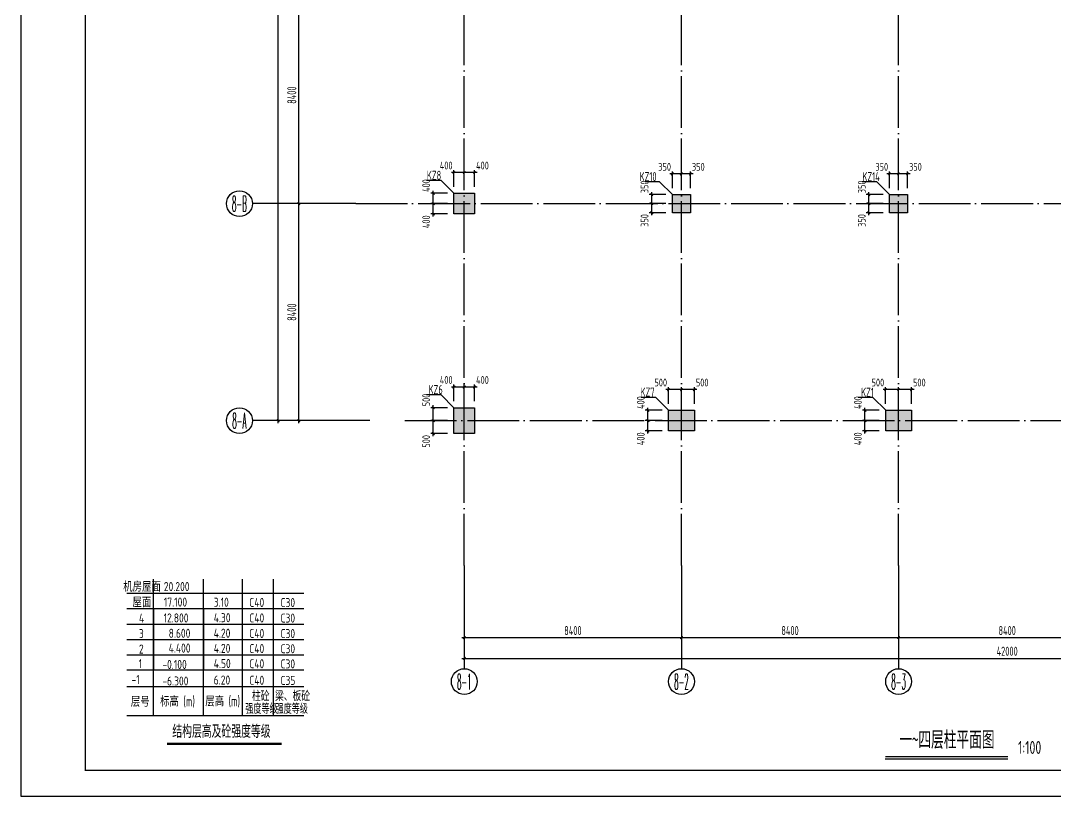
# Model space of a CAD drawing. Extents: x -765033 to 1614171, y -1073 to 729564.
# Drawn here: x 1427403 to 1467427, y 44859 to 74883 of the extents above; entities that cross this region are included whole.
import ezdxf
from ezdxf.enums import TextEntityAlignment as Align

# ---------------------------------------------------------------- set-up
doc = ezdxf.new("R2010")
doc.units = 0
doc.header["$LTSCALE"] = 1000
doc.header["$MEASUREMENT"] = 0
doc.linetypes.add('109-34 轴网$0$L1$0$$AUDIT_BAD_LTYPE1', pattern=[0])
doc.linetypes.add('DOTE', pattern=[2.42, 2, -0.2, 0.02, -0.2])
doc.layers.get('Defpoints').update_dxf_attribs({"color": 167})
for name, color, linetype in [('a-dote', 14, 'DOTE'), ('a-dote-dim', 3, 'Continuous'), ('COLU_DIM', 3, 'Continuous'), ('COLU_NUM', 7, 'Continuous'), ('REIN', 1, 'Continuous'), ('s-colu', 40, 'Continuous'), ('s-colu-hatc', 16, 'Continuous'), ('s-dim', 3, 'Continuous'), ('s-dote-text', 7, 'Continuous'), ('s-num', 90, 'Continuous'), ('X-104-9#-层高表$0$X-1#楼层高表$0$PUB_DIM', 3, 'Continuous'), ('X-104-9#-层高表$0$X-1#楼层高表$0$S-ANNO-TABS', 4, 'Continuous'), ('X-104-9#-层高表$0$说明文字', 7, 'Continuous'), ('结-尺寸标注', 3, 'Continuous')]:
    doc.layers.add(name, color=color, linetype=linetype)
doc.styles.add('TSSD_Axis', font='Complex.shx', dxfattribs={"width": 0.7, "bigfont": 'hztxt.shx'})
doc.styles.add('TSSD_Bold', font='Tssdeng2.shx', dxfattribs={"width": 0.7, "bigfont": 'china.shx'})
doc.styles.add('TSSD_Dimension', font='tssdeng.shx', dxfattribs={"width": 0.7, "bigfont": 'Hztxt.shx'})
doc.styles.add('TSSD_NORM', font='tssdeng.shx', dxfattribs={"bigfont": 'hztxt.shx'})
doc.styles.add('X-104-9#-层高表$0$hzjg', font='tssdeng.shx', dxfattribs={"width": 0.8, "bigfont": 'tssdchn.shx'})
doc.styles.add('黑体', font='', dxfattribs={"width": 0.6})
doc.styles.get('黑体').set_extended_font_data('SimSun')
doc.dimstyles.new('TSSD_100_100', dxfattribs={"dimtxt": 300, "dimasz": 100, "dimexe": 100, "dimexo": 250, "dimgap": 100, "dimtad": 1, "dimdec": 0, "dimzin": 0, "dimdsep": 46, "dimtxsty": 'TSSD_Dimension', "dimblk": 'ARCHTICK', "dimblk1": 'ARCHTICK', "dimblk2": 'ARCHTICK', "dimcen": 0, "dimdle": 100, "dimclrt": 7, "dimadec": 0, "dimazin": 0, "dimtfac": 1, "dimtdec": 0, "dimtix": 1, "dimtmove": 2, "dimatfit": 3, "dimfxl": 1, "dimtolj": 1, "dimtzin": 0, "dimarcsym": 0})

# ---------------------------------------------------------------- blocks, each defined once
blk = doc.blocks.new('X-104-9#-层高表')
at = {"layer": 'X-104-9#-层高表$0$X-1#楼层高表$0$PUB_DIM', "const_width": 100}
blk.add_lwpolyline([(-8838, -11826), (-4397, -11826)], dxfattribs=at)
at = {"layer": 'X-104-9#-层高表$0$X-1#楼层高表$0$S-ANNO-TABS'}
for p, q in [((-9353, -10728), (-9353, -5447)), ((-7419, -10128), (-7419, -5447)), ((-5917, -10128), (-5917, -5447)), ((-4717, -10728), (-4717, -5447)), ((-10390, -5988), (-3537, -5988)), ((-10390, -5988), (-3537, -5988)), ((-7419, -10728), (-7419, -5988)), ((-5917, -10728), (-5917, -5988)), ((-10390, -6588), (-3537, -6588)), ((-10390, -7188), (-3537, -7188)), ((-10390, -7788), (-3537, -7788)), ((-10390, -8374), (-3537, -8374)), ((-10390, -8961), (-3537, -8961)), ((-10390, -9601), (-3537, -9601)), ((-10390, -9601), (-3537, -9601)), ((-10390, -9601), (-3537, -9601)), ((-10390, -9601), (-3537, -9601)), ((-10390, -9601), (-3537, -9601)), ((-10390, -9601), (-3537, -9601)), ((-10390, -9601), (-3537, -9601)), ((-10390, -9601), (-3537, -9601))]:
    blk.add_line(p, q, dxfattribs=at)
at = {"layer": 'X-104-9#-层高表$0$X-1#楼层高表$0$S-ANNO-TABS', "const_width": 30}
blk.add_lwpolyline([(-10390, -10728), (-3537, -10728)], dxfattribs=at)
at = {"layer": 'X-104-9#-层高表$0$说明文字'}
blk.add_line((-10390, -10728), (-3537, -10728), dxfattribs=at)
at = {"layer": 'X-104-9#-层高表$0$说明文字', "style": 'X-104-9#-层高表$0$hzjg'}
for s, height, width, p in [('机房屋面', 350, 0.8, (-10528, -5932)), ('20.200', 350, 0.8, (-8955, -5913)), ('屋面', 350, 0.8, (-10168, -6532)), ('17.100', 350, 0.8, (-8955, -6513)), ('3.10', 350, 0.8, (-7026, -6518)), ('C40', 350, 0.8, (-5647, -6527)), ('C30', 350, 0.8, (-4441, -6532)), ('4', 350, 0.8, (-9918, -7132)), ('12.800', 350, 0.8, (-8965, -7127)), ('4.30', 350, 0.8, (-7026, -7118)), ('C40', 350, 0.8, (-5647, -7127)), ('C30', 350, 0.8, (-4441, -7132)), ('3', 350, 0.8, (-9918, -7732)), ('8.600', 350, 0.8, (-8769, -7721)), ('4.20', 350, 0.8, (-7026, -7718)), ('C40', 350, 0.8, (-5647, -7727)), ('C30', 350, 0.8, (-4441, -7732)), ('2', 350, 0.8, (-9918, -8332)), ('4.400', 350, 0.8, (-8769, -8295)), ('4.20', 350, 0.8, (-7026, -8304)), ('C40', 350, 0.8, (-5647, -8313)), ('C30', 350, 0.8, (-4441, -8319)), ('1', 350, 0.8, (-9930, -8896)), ('-0.100', 350, 0.8, (-9013, -8927)), ('4.50', 350, 0.8, (-7026, -8891)), ('C40', 350, 0.8, (-5647, -8900)), ('C30', 350, 0.8, (-4441, -8905)), ('-1', 350, 0.8, (-10204, -9510)), ('6.20', 350, 0.8, (-7026, -9531)), ('C40', 350, 0.8, (-5647, -9540)), ('C35', 350, 0.8, (-4441, -9546)), ('-6.300', 350, 0.8, (-9013, -9568)), ('层号', 400, 0.8, (-10236, -10391)), ('标高 (m)', 400, 0.7, (-9101, -10381)), ('层高 (m)', 400, 0.7, (-7353, -10374)), ('柱砼', 400, 0.65, (-5544, -10171)), ('梁、板砼', 400, 0.65, (-4651, -10171)), ('强度等级', 400, 0.6, (-5803, -10664)), ('强度等级', 400, 0.6, (-4631, -10664)), (' 结构层高及砼强度等级', 500, 0.8, (-8870, -11595))]:
    blk.add_text(s, height=height, rotation=359.9995, dxfattribs=dict(at, width=width)).set_placement(p)
blk = doc.blocks.new('图框-A1')
for points, const_width in [([(0, 0), (841, 0), (841, 594), (0, 594)], 0.05), ([(766, 584), (25, 584), (25, 10), (766, 10)], 0.5)]:
    blk.add_lwpolyline(points, close=True, dxfattribs=dict(const_width=const_width))
at = {"const_width": 0.05}
blk.add_lwpolyline([(0, 297), (2, 297)], dxfattribs=at)
blk = doc.blocks.new('_ArchTick')
at = {"color": 0, "linetype": 'ByBlock', "const_width": 0.4}
blk.add_lwpolyline([(-0.5, -0.5), (0.5, 0.5)], dxfattribs=at)
blk = doc.blocks.new('*D1018')
at = {"layer": 'Defpoints', "color": 0, "transparency": 16777216}
for p in [(16800, -6200), (25200, -6200), (16800, -8400)]:
    blk.add_point(p, dxfattribs=at)
at = {"layer": 's-dim', "color": 0, "lineweight": -2, "transparency": 16777216}
for p, q in [((16800, -6450), (16800, -8500)), ((25200, -6450), (25200, -8500)), ((25300, -8400), (16700, -8400))]:
    blk.add_line(p, q, dxfattribs=at)
at = {"layer": 's-dim', "color": 0, "lineweight": -2, "transparency": 16777216, "xscale": 100, "yscale": 100, "zscale": 100, "rotation": 180}
blk.add_blockref('_ArchTick', (16800, -8400), dxfattribs=at)
at = {"layer": 's-dim', "color": 0, "lineweight": -2, "transparency": 16777216, "xscale": 100, "yscale": 100, "zscale": 100}
blk.add_blockref('_ArchTick', (25200, -8400), dxfattribs=at)
at = {"layer": 's-dim', "color": 7, "transparency": 16777216, "insert": (21000, -8125), "char_height": 350, "attachment_point": 5, "style": 'TSSD_Dimension'}
blk.add_mtext('\\A1;8400', dxfattribs=at)
blk = doc.blocks.new('*D1019')
at = {"layer": 'Defpoints', "color": 0, "transparency": 16777216}
for p in [(8400, -6200), (16800, -6200), (8400, -8400)]:
    blk.add_point(p, dxfattribs=at)
at = {"layer": 's-dim', "color": 0, "lineweight": -2, "transparency": 16777216}
for p, q in [((8400, -6450), (8400, -8500)), ((16800, -6450), (16800, -8500)), ((16900, -8400), (8300, -8400))]:
    blk.add_line(p, q, dxfattribs=at)
at = {"layer": 's-dim', "color": 0, "lineweight": -2, "transparency": 16777216, "xscale": 100, "yscale": 100, "zscale": 100, "rotation": 180}
blk.add_blockref('_ArchTick', (8400, -8400), dxfattribs=at)
at = {"layer": 's-dim', "color": 0, "lineweight": -2, "transparency": 16777216, "xscale": 100, "yscale": 100, "zscale": 100}
blk.add_blockref('_ArchTick', (16800, -8400), dxfattribs=at)
at = {"layer": 's-dim', "color": 7, "transparency": 16777216, "insert": (12600, -8125), "char_height": 350, "attachment_point": 5, "style": 'TSSD_Dimension'}
blk.add_mtext('\\A1;8400', dxfattribs=at)
blk = doc.blocks.new('*D1020')
at = {"layer": 'Defpoints', "color": 0, "transparency": 16777216}
for p in [(0, -6200), (8400, -6200), (0, -8400)]:
    blk.add_point(p, dxfattribs=at)
at = {"layer": 's-dim', "color": 0, "lineweight": -2, "transparency": 16777216}
for p, q in [((0, -6450), (0, -8500)), ((8400, -6450), (8400, -8500)), ((8500, -8400), (-100, -8400))]:
    blk.add_line(p, q, dxfattribs=at)
at = {"layer": 's-dim', "color": 0, "lineweight": -2, "transparency": 16777216, "xscale": 100, "yscale": 100, "zscale": 100, "rotation": 180}
blk.add_blockref('_ArchTick', (0, -8400), dxfattribs=at)
at = {"layer": 's-dim', "color": 0, "lineweight": -2, "transparency": 16777216, "xscale": 100, "yscale": 100, "zscale": 100}
blk.add_blockref('_ArchTick', (8400, -8400), dxfattribs=at)
at = {"layer": 's-dim', "color": 7, "transparency": 16777216, "insert": (4200, -8125), "char_height": 350, "attachment_point": 5, "style": 'TSSD_Dimension'}
blk.add_mtext('\\A1;8400', dxfattribs=at)
blk = doc.blocks.new('*D1021')
at = {"layer": 'Defpoints', "color": 0, "transparency": 16777216}
for p in [(-6400, 16800), (-4200, 16800), (-4200, 8400)]:
    blk.add_point(p, dxfattribs=at)
at = {"layer": 's-dim', "color": 0, "lineweight": -2, "transparency": 16777216}
for p, q in [((-6400, 8300), (-6400, 16900)), ((-4450, 16800), (-6500, 16800)), ((-4450, 8400), (-6500, 8400))]:
    blk.add_line(p, q, dxfattribs=at)
at = {"layer": 's-dim', "color": 0, "lineweight": -2, "transparency": 16777216, "xscale": 100, "yscale": 100, "zscale": 100}
for p, rotation in [((-6400, 16800), 90), ((-6400, 8400), 270)]:
    blk.add_blockref('_ArchTick', p, dxfattribs=dict(at, rotation=rotation))
at = {"layer": 's-dim', "color": 7, "transparency": 16777216, "insert": (-6675, 12600), "char_height": 350, "attachment_point": 5, "rotation": 90, "style": 'TSSD_Dimension'}
blk.add_mtext('\\A1;8400', dxfattribs=at)
blk = doc.blocks.new('ts_axno')
at = {"color": 0, "linetype": 'ByBlock', "lineweight": -2}
blk.add_circle((0, 0), 0.5, dxfattribs=at)
at = {"color": 0, "linetype": 'ByBlock', "lineweight": -2, "style": 'TSSD_Axis', "width": 0.7}
blk.add_attdef('A', text='', height=0.6, dxfattribs=at).set_placement((0, 0), align=Align.MIDDLE_CENTER)
blk = doc.blocks.new('*D1033')
at = {"layer": 'a-dote-dim', "color": 0, "lineweight": -2, "transparency": 16777216}
for p, q in [((-7200, -100), (-7200, 33700)), ((-3650, 33600), (-7300, 33600)), ((-3650, 0), (-7300, 0))]:
    blk.add_line(p, q, dxfattribs=at)
at = {"layer": 'Defpoints', "color": 0, "transparency": 16777216}
for p in [(-7200, 33600), (-3400, 33600), (-3400, 0)]:
    blk.add_point(p, dxfattribs=at)
at = {"layer": 'a-dote-dim', "color": 0, "lineweight": -2, "transparency": 16777216, "xscale": 100, "yscale": 100, "zscale": 100}
for p, rotation in [((-7200, 33600), 90), ((-7200, 0), 270)]:
    blk.add_blockref('_ArchTick', p, dxfattribs=dict(at, rotation=rotation))
at = {"layer": 'a-dote-dim', "color": 7, "transparency": 16777216, "insert": (-7475, 16800), "char_height": 350, "attachment_point": 5, "rotation": 90, "style": 'TSSD_Dimension'}
blk.add_mtext('\\A1;33600', dxfattribs=at)
blk = doc.blocks.new('*D1036')
at = {"layer": 'Defpoints', "color": 0, "transparency": 16777216}
for p in [(-6400, 8400), (-4200, 8400), (-4200, 0)]:
    blk.add_point(p, dxfattribs=at)
at = {"layer": 's-dim', "color": 0, "lineweight": -2, "transparency": 16777216}
for p, q in [((-6400, -100), (-6400, 8500)), ((-4450, 8400), (-6500, 8400)), ((-4450, 0), (-6500, 0))]:
    blk.add_line(p, q, dxfattribs=at)
at = {"layer": 's-dim', "color": 0, "lineweight": -2, "transparency": 16777216, "xscale": 100, "yscale": 100, "zscale": 100}
for p, rotation in [((-6400, 8400), 90), ((-6400, 0), 270)]:
    blk.add_blockref('_ArchTick', p, dxfattribs=dict(at, rotation=rotation))
at = {"layer": 's-dim', "color": 7, "transparency": 16777216, "insert": (-6675, 4200), "char_height": 350, "attachment_point": 5, "rotation": 90, "style": 'TSSD_Dimension'}
blk.add_mtext('\\A1;8400', dxfattribs=at)
blk = doc.blocks.new('*D1037')
at = {"layer": 'a-dote-dim', "color": 0, "lineweight": -2, "transparency": 16777216}
for p, q in [((0, -5650), (0, -9300)), ((42000, -5650), (42000, -9300)), ((-100, -9200), (42100, -9200))]:
    blk.add_line(p, q, dxfattribs=at)
at = {"layer": 'Defpoints', "color": 0, "transparency": 16777216}
for p in [(0, -5400), (42000, -5400), (42000, -9200)]:
    blk.add_point(p, dxfattribs=at)
at = {"layer": 'a-dote-dim', "color": 0, "lineweight": -2, "transparency": 16777216, "xscale": 100, "yscale": 100, "zscale": 100, "rotation": 180}
blk.add_blockref('_ArchTick', (0, -9200), dxfattribs=at)
at = {"layer": 'a-dote-dim', "color": 0, "lineweight": -2, "transparency": 16777216, "xscale": 100, "yscale": 100, "zscale": 100}
blk.add_blockref('_ArchTick', (42000, -9200), dxfattribs=at)
at = {"layer": 'a-dote-dim', "color": 7, "transparency": 16777216, "insert": (21000, -8925), "char_height": 350, "attachment_point": 5, "style": 'TSSD_Dimension'}
blk.add_mtext('\\A1;42000', dxfattribs=at)
blk = doc.blocks.new('*D1038')
at = {"layer": 'COLU_DIM', "color": 0, "lineweight": -2, "transparency": 16777216}
for p, q in [((1443914, 67800), (1443264, 67800)), ((1443364, 67300), (1443364, 67900)), ((1443914, 67400), (1443264, 67400))]:
    blk.add_line(p, q, dxfattribs=at)
at = {"layer": 'Defpoints', "color": 0, "transparency": 16777216}
for p in [(1443364, 67800), (1444164, 67800), (1444164, 67400)]:
    blk.add_point(p, dxfattribs=at)
at = {"layer": 'COLU_DIM', "color": 0, "lineweight": -2, "transparency": 16777216, "xscale": 100, "yscale": 100, "zscale": 100}
for p, rotation in [((1443364, 67800), 90.00000000000006), ((1443364, 67400), 270.0000000000001)]:
    blk.add_blockref('_ArchTick', p, dxfattribs=dict(at, rotation=rotation))
at = {"layer": 'COLU_DIM', "color": 7, "transparency": 16777216, "insert": (1443089, 67099), "char_height": 300, "attachment_point": 5, "rotation": 90, "style": 'TSSD_Dimension'}
blk.add_mtext('\\A1;400', dxfattribs=at)
blk = doc.blocks.new('*D1039')
at = {"layer": 'COLU_DIM', "color": 0, "lineweight": -2, "transparency": 16777216}
for p, q in [((1443914, 68200), (1443264, 68200)), ((1443364, 67700), (1443364, 68300)), ((1443914, 67800), (1443264, 67800))]:
    blk.add_line(p, q, dxfattribs=at)
at = {"layer": 'Defpoints', "color": 0, "transparency": 16777216}
for p in [(1443364, 68200), (1444164, 68200), (1444164, 67800)]:
    blk.add_point(p, dxfattribs=at)
at = {"layer": 'COLU_DIM', "color": 0, "lineweight": -2, "transparency": 16777216, "xscale": 100, "yscale": 100, "zscale": 100}
for p, rotation in [((1443364, 68200), 90.00000000000006), ((1443364, 67800), 270.0000000000001)]:
    blk.add_blockref('_ArchTick', p, dxfattribs=dict(at, rotation=rotation))
at = {"layer": 'COLU_DIM', "color": 7, "transparency": 16777216, "insert": (1443089, 68501), "char_height": 300, "attachment_point": 5, "rotation": 90, "style": 'TSSD_Dimension'}
blk.add_mtext('\\A1;400', dxfattribs=at)
blk = doc.blocks.new('*D1040')
at = {"layer": 'COLU_DIM', "color": 0, "lineweight": -2, "transparency": 16777216}
for p, q in [((1445064, 69000), (1444464, 69000)), ((1444564, 68450), (1444564, 69100)), ((1444964, 68450), (1444964, 69100))]:
    blk.add_line(p, q, dxfattribs=at)
at = {"layer": 'Defpoints', "color": 0, "transparency": 16777216}
for p in [(1444564, 69000), (1444564, 68200), (1444964, 68200)]:
    blk.add_point(p, dxfattribs=at)
at = {"layer": 'COLU_DIM', "color": 0, "lineweight": -2, "transparency": 16777216, "xscale": 100, "yscale": 100, "zscale": 100, "rotation": 180}
blk.add_blockref('_ArchTick', (1444564, 69000), dxfattribs=at)
at = {"layer": 'COLU_DIM', "color": 0, "lineweight": -2, "transparency": 16777216, "xscale": 100, "yscale": 100, "zscale": 100}
blk.add_blockref('_ArchTick', (1444964, 69000), dxfattribs=at)
at = {"layer": 'COLU_DIM', "color": 7, "transparency": 16777216, "insert": (1445266, 69275), "char_height": 300, "attachment_point": 5, "style": 'TSSD_Dimension'}
blk.add_mtext('\\A1;400', dxfattribs=at)
blk = doc.blocks.new('*D1041')
at = {"layer": 'COLU_DIM', "color": 0, "lineweight": -2, "transparency": 16777216}
for p, q in [((1444664, 69000), (1444064, 69000)), ((1444164, 68450), (1444164, 69100)), ((1444564, 68450), (1444564, 69100))]:
    blk.add_line(p, q, dxfattribs=at)
at = {"layer": 'Defpoints', "color": 0, "transparency": 16777216}
for p in [(1444164, 69000), (1444164, 68200), (1444564, 68200)]:
    blk.add_point(p, dxfattribs=at)
at = {"layer": 'COLU_DIM', "color": 0, "lineweight": -2, "transparency": 16777216, "xscale": 100, "yscale": 100, "zscale": 100, "rotation": 180}
blk.add_blockref('_ArchTick', (1444164, 69000), dxfattribs=at)
at = {"layer": 'COLU_DIM', "color": 0, "lineweight": -2, "transparency": 16777216, "xscale": 100, "yscale": 100, "zscale": 100}
blk.add_blockref('_ArchTick', (1444564, 69000), dxfattribs=at)
at = {"layer": 'COLU_DIM', "color": 7, "transparency": 16777216, "insert": (1443863, 69275), "char_height": 300, "attachment_point": 5, "style": 'TSSD_Dimension'}
blk.add_mtext('\\A1;400', dxfattribs=at)
blk = doc.blocks.new('*D1046')
at = {"layer": 'COLU_DIM', "color": 0, "lineweight": -2, "transparency": 16777216}
for p, q in [((1461964, 60600), (1461264, 60600)), ((1461364, 60050), (1461364, 60700)), ((1461864, 60050), (1461864, 60700))]:
    blk.add_line(p, q, dxfattribs=at)
at = {"layer": 'Defpoints', "color": 0, "transparency": 16777216}
for p in [(1461364, 60600), (1461364, 59800), (1461864, 59800)]:
    blk.add_point(p, dxfattribs=at)
at = {"layer": 'COLU_DIM', "color": 0, "lineweight": -2, "transparency": 16777216, "xscale": 100, "yscale": 100, "zscale": 100, "rotation": 180}
blk.add_blockref('_ArchTick', (1461364, 60600), dxfattribs=at)
at = {"layer": 'COLU_DIM', "color": 0, "lineweight": -2, "transparency": 16777216, "xscale": 100, "yscale": 100, "zscale": 100}
blk.add_blockref('_ArchTick', (1461864, 60600), dxfattribs=at)
at = {"layer": 'COLU_DIM', "color": 7, "transparency": 16777216, "insert": (1462166, 60875), "char_height": 300, "attachment_point": 5, "style": 'TSSD_Dimension'}
blk.add_mtext('\\A1;500', dxfattribs=at)
blk = doc.blocks.new('*D1047')
at = {"layer": 'COLU_DIM', "color": 0, "lineweight": -2, "transparency": 16777216}
for p, q in [((1461464, 60600), (1460764, 60600)), ((1460864, 60050), (1460864, 60700)), ((1461364, 60050), (1461364, 60700))]:
    blk.add_line(p, q, dxfattribs=at)
at = {"layer": 'Defpoints', "color": 0, "transparency": 16777216}
for p in [(1460864, 60600), (1460864, 59800), (1461364, 59800)]:
    blk.add_point(p, dxfattribs=at)
at = {"layer": 'COLU_DIM', "color": 0, "lineweight": -2, "transparency": 16777216, "xscale": 100, "yscale": 100, "zscale": 100, "rotation": 180}
blk.add_blockref('_ArchTick', (1460864, 60600), dxfattribs=at)
at = {"layer": 'COLU_DIM', "color": 0, "lineweight": -2, "transparency": 16777216, "xscale": 100, "yscale": 100, "zscale": 100}
blk.add_blockref('_ArchTick', (1461364, 60600), dxfattribs=at)
at = {"layer": 'COLU_DIM', "color": 7, "transparency": 16777216, "insert": (1460563, 60875), "char_height": 300, "attachment_point": 5, "style": 'TSSD_Dimension'}
blk.add_mtext('\\A1;500', dxfattribs=at)
blk = doc.blocks.new('*D1048')
at = {"layer": 'COLU_DIM', "color": 0, "lineweight": -2, "transparency": 16777216}
for p, q in [((1460614, 59400), (1459964, 59400)), ((1460064, 58900), (1460064, 59500)), ((1460614, 59000), (1459964, 59000))]:
    blk.add_line(p, q, dxfattribs=at)
at = {"layer": 'Defpoints', "color": 0, "transparency": 16777216}
for p in [(1460064, 59400), (1460864, 59400), (1460864, 59000)]:
    blk.add_point(p, dxfattribs=at)
at = {"layer": 'COLU_DIM', "color": 0, "lineweight": -2, "transparency": 16777216, "xscale": 100, "yscale": 100, "zscale": 100}
for p, rotation in [((1460064, 59400), 90.00000000000006), ((1460064, 59000), 270.0000000000001)]:
    blk.add_blockref('_ArchTick', p, dxfattribs=dict(at, rotation=rotation))
at = {"layer": 'COLU_DIM', "color": 7, "transparency": 16777216, "insert": (1459789, 58699), "char_height": 300, "attachment_point": 5, "rotation": 90, "style": 'TSSD_Dimension'}
blk.add_mtext('\\A1;400', dxfattribs=at)
blk = doc.blocks.new('*D1049')
at = {"layer": 'COLU_DIM', "color": 0, "lineweight": -2, "transparency": 16777216}
for p, q in [((1460614, 59800), (1459964, 59800)), ((1460064, 59300), (1460064, 59900)), ((1460614, 59400), (1459964, 59400))]:
    blk.add_line(p, q, dxfattribs=at)
at = {"layer": 'Defpoints', "color": 0, "transparency": 16777216}
for p in [(1460064, 59800), (1460864, 59800), (1460864, 59400)]:
    blk.add_point(p, dxfattribs=at)
at = {"layer": 'COLU_DIM', "color": 0, "lineweight": -2, "transparency": 16777216, "xscale": 100, "yscale": 100, "zscale": 100}
for p, rotation in [((1460064, 59800), 90.00000000000006), ((1460064, 59400), 270.0000000000001)]:
    blk.add_blockref('_ArchTick', p, dxfattribs=dict(at, rotation=rotation))
at = {"layer": 'COLU_DIM', "color": 7, "transparency": 16777216, "insert": (1459789, 60101), "char_height": 300, "attachment_point": 5, "rotation": 90, "style": 'TSSD_Dimension'}
blk.add_mtext('\\A1;400', dxfattribs=at)
blk = doc.blocks.new('*D1050')
at = {"layer": 'COLU_DIM', "color": 0, "lineweight": -2, "transparency": 16777216}
for p, q in [((1453564, 60600), (1452864, 60600)), ((1452964, 60050), (1452964, 60700)), ((1453464, 60050), (1453464, 60700))]:
    blk.add_line(p, q, dxfattribs=at)
at = {"layer": 'Defpoints', "color": 0, "transparency": 16777216}
for p in [(1452964, 60600), (1452964, 59800), (1453464, 59800)]:
    blk.add_point(p, dxfattribs=at)
at = {"layer": 'COLU_DIM', "color": 0, "lineweight": -2, "transparency": 16777216, "xscale": 100, "yscale": 100, "zscale": 100, "rotation": 180}
blk.add_blockref('_ArchTick', (1452964, 60600), dxfattribs=at)
at = {"layer": 'COLU_DIM', "color": 0, "lineweight": -2, "transparency": 16777216, "xscale": 100, "yscale": 100, "zscale": 100}
blk.add_blockref('_ArchTick', (1453464, 60600), dxfattribs=at)
at = {"layer": 'COLU_DIM', "color": 7, "transparency": 16777216, "insert": (1453766, 60875), "char_height": 300, "attachment_point": 5, "style": 'TSSD_Dimension'}
blk.add_mtext('\\A1;500', dxfattribs=at)
blk = doc.blocks.new('*D1051')
at = {"layer": 'COLU_DIM', "color": 0, "lineweight": -2, "transparency": 16777216}
for p, q in [((1453064, 60600), (1452364, 60600)), ((1452464, 60050), (1452464, 60700)), ((1452964, 60050), (1452964, 60700))]:
    blk.add_line(p, q, dxfattribs=at)
at = {"layer": 'Defpoints', "color": 0, "transparency": 16777216}
for p in [(1452464, 60600), (1452464, 59800), (1452964, 59800)]:
    blk.add_point(p, dxfattribs=at)
at = {"layer": 'COLU_DIM', "color": 0, "lineweight": -2, "transparency": 16777216, "xscale": 100, "yscale": 100, "zscale": 100, "rotation": 180}
blk.add_blockref('_ArchTick', (1452464, 60600), dxfattribs=at)
at = {"layer": 'COLU_DIM', "color": 0, "lineweight": -2, "transparency": 16777216, "xscale": 100, "yscale": 100, "zscale": 100}
blk.add_blockref('_ArchTick', (1452964, 60600), dxfattribs=at)
at = {"layer": 'COLU_DIM', "color": 7, "transparency": 16777216, "insert": (1452163, 60875), "char_height": 300, "attachment_point": 5, "style": 'TSSD_Dimension'}
blk.add_mtext('\\A1;500', dxfattribs=at)
blk = doc.blocks.new('*D1052')
at = {"layer": 'COLU_DIM', "color": 0, "lineweight": -2, "transparency": 16777216}
for p, q in [((1452214, 59400), (1451564, 59400)), ((1451664, 58900), (1451664, 59500)), ((1452214, 59000), (1451564, 59000))]:
    blk.add_line(p, q, dxfattribs=at)
at = {"layer": 'Defpoints', "color": 0, "transparency": 16777216}
for p in [(1451664, 59400), (1452464, 59400), (1452464, 59000)]:
    blk.add_point(p, dxfattribs=at)
at = {"layer": 'COLU_DIM', "color": 0, "lineweight": -2, "transparency": 16777216, "xscale": 100, "yscale": 100, "zscale": 100}
for p, rotation in [((1451664, 59400), 90.00000000000006), ((1451664, 59000), 270.0000000000001)]:
    blk.add_blockref('_ArchTick', p, dxfattribs=dict(at, rotation=rotation))
at = {"layer": 'COLU_DIM', "color": 7, "transparency": 16777216, "insert": (1451389, 58699), "char_height": 300, "attachment_point": 5, "rotation": 90, "style": 'TSSD_Dimension'}
blk.add_mtext('\\A1;400', dxfattribs=at)
blk = doc.blocks.new('*D1053')
at = {"layer": 'COLU_DIM', "color": 0, "lineweight": -2, "transparency": 16777216}
for p, q in [((1452214, 59800), (1451564, 59800)), ((1451664, 59300), (1451664, 59900)), ((1452214, 59400), (1451564, 59400))]:
    blk.add_line(p, q, dxfattribs=at)
at = {"layer": 'Defpoints', "color": 0, "transparency": 16777216}
for p in [(1451664, 59800), (1452464, 59800), (1452464, 59400)]:
    blk.add_point(p, dxfattribs=at)
at = {"layer": 'COLU_DIM', "color": 0, "lineweight": -2, "transparency": 16777216, "xscale": 100, "yscale": 100, "zscale": 100}
for p, rotation in [((1451664, 59800), 90.00000000000006), ((1451664, 59400), 270.0000000000001)]:
    blk.add_blockref('_ArchTick', p, dxfattribs=dict(at, rotation=rotation))
at = {"layer": 'COLU_DIM', "color": 7, "transparency": 16777216, "insert": (1451389, 60101), "char_height": 300, "attachment_point": 5, "rotation": 90, "style": 'TSSD_Dimension'}
blk.add_mtext('\\A1;400', dxfattribs=at)
blk = doc.blocks.new('*D1054')
at = {"layer": 'COLU_DIM', "color": 0, "lineweight": -2, "transparency": 16777216}
for p, q in [((1445064, 60700), (1444464, 60700)), ((1444564, 60150), (1444564, 60800)), ((1444964, 60150), (1444964, 60800))]:
    blk.add_line(p, q, dxfattribs=at)
at = {"layer": 'Defpoints', "color": 0, "transparency": 16777216}
for p in [(1444564, 60700), (1444564, 59900), (1444964, 59900)]:
    blk.add_point(p, dxfattribs=at)
at = {"layer": 'COLU_DIM', "color": 0, "lineweight": -2, "transparency": 16777216, "xscale": 100, "yscale": 100, "zscale": 100, "rotation": 180}
blk.add_blockref('_ArchTick', (1444564, 60700), dxfattribs=at)
at = {"layer": 'COLU_DIM', "color": 0, "lineweight": -2, "transparency": 16777216, "xscale": 100, "yscale": 100, "zscale": 100}
blk.add_blockref('_ArchTick', (1444964, 60700), dxfattribs=at)
at = {"layer": 'COLU_DIM', "color": 7, "transparency": 16777216, "insert": (1445266, 60975), "char_height": 300, "attachment_point": 5, "style": 'TSSD_Dimension'}
blk.add_mtext('\\A1;400', dxfattribs=at)
blk = doc.blocks.new('*D1055')
at = {"layer": 'COLU_DIM', "color": 0, "lineweight": -2, "transparency": 16777216}
for p, q in [((1444664, 60700), (1444064, 60700)), ((1444164, 60150), (1444164, 60800)), ((1444564, 60150), (1444564, 60800))]:
    blk.add_line(p, q, dxfattribs=at)
at = {"layer": 'Defpoints', "color": 0, "transparency": 16777216}
for p in [(1444164, 60700), (1444164, 59900), (1444564, 59900)]:
    blk.add_point(p, dxfattribs=at)
at = {"layer": 'COLU_DIM', "color": 0, "lineweight": -2, "transparency": 16777216, "xscale": 100, "yscale": 100, "zscale": 100, "rotation": 180}
blk.add_blockref('_ArchTick', (1444164, 60700), dxfattribs=at)
at = {"layer": 'COLU_DIM', "color": 0, "lineweight": -2, "transparency": 16777216, "xscale": 100, "yscale": 100, "zscale": 100}
blk.add_blockref('_ArchTick', (1444564, 60700), dxfattribs=at)
at = {"layer": 'COLU_DIM', "color": 7, "transparency": 16777216, "insert": (1443863, 60975), "char_height": 300, "attachment_point": 5, "style": 'TSSD_Dimension'}
blk.add_mtext('\\A1;400', dxfattribs=at)
blk = doc.blocks.new('*D1056')
at = {"layer": 'COLU_DIM', "color": 0, "lineweight": -2, "transparency": 16777216}
for p, q in [((1443914, 59400), (1443264, 59400)), ((1443364, 58800), (1443364, 59500)), ((1443914, 58900), (1443264, 58900))]:
    blk.add_line(p, q, dxfattribs=at)
at = {"layer": 'Defpoints', "color": 0, "transparency": 16777216}
for p in [(1443364, 59400), (1444164, 59400), (1444164, 58900)]:
    blk.add_point(p, dxfattribs=at)
at = {"layer": 'COLU_DIM', "color": 0, "lineweight": -2, "transparency": 16777216, "xscale": 100, "yscale": 100, "zscale": 100}
for p, rotation in [((1443364, 59400), 90.00000000000006), ((1443364, 58900), 270.0000000000001)]:
    blk.add_blockref('_ArchTick', p, dxfattribs=dict(at, rotation=rotation))
at = {"layer": 'COLU_DIM', "color": 7, "transparency": 16777216, "insert": (1443089, 58599), "char_height": 300, "attachment_point": 5, "rotation": 90, "style": 'TSSD_Dimension'}
blk.add_mtext('\\A1;500', dxfattribs=at)
blk = doc.blocks.new('*D1057')
at = {"layer": 'COLU_DIM', "color": 0, "lineweight": -2, "transparency": 16777216}
for p, q in [((1443914, 59900), (1443264, 59900)), ((1443364, 59300), (1443364, 60000)), ((1443914, 59400), (1443264, 59400))]:
    blk.add_line(p, q, dxfattribs=at)
at = {"layer": 'Defpoints', "color": 0, "transparency": 16777216}
for p in [(1443364, 59900), (1444164, 59900), (1444164, 59400)]:
    blk.add_point(p, dxfattribs=at)
at = {"layer": 'COLU_DIM', "color": 0, "lineweight": -2, "transparency": 16777216, "xscale": 100, "yscale": 100, "zscale": 100}
for p, rotation in [((1443364, 59900), 90.00000000000006), ((1443364, 59400), 270.0000000000001)]:
    blk.add_blockref('_ArchTick', p, dxfattribs=dict(at, rotation=rotation))
at = {"layer": 'COLU_DIM', "color": 7, "transparency": 16777216, "insert": (1443089, 60201), "char_height": 300, "attachment_point": 5, "rotation": 90, "style": 'TSSD_Dimension'}
blk.add_mtext('\\A1;500', dxfattribs=at)
blk = doc.blocks.new('*D1058')
at = {"layer": 'COLU_DIM', "color": 0, "lineweight": -2, "transparency": 16777216}
for p, q in [((1453414, 68950), (1452864, 68950)), ((1452964, 68400), (1452964, 69050)), ((1453314, 68400), (1453314, 69050))]:
    blk.add_line(p, q, dxfattribs=at)
at = {"layer": 'Defpoints', "color": 0, "transparency": 16777216}
for p in [(1452964, 68950), (1452964, 68150), (1453314, 68150)]:
    blk.add_point(p, dxfattribs=at)
at = {"layer": 'COLU_DIM', "color": 0, "lineweight": -2, "transparency": 16777216, "xscale": 100, "yscale": 100, "zscale": 100, "rotation": 180}
blk.add_blockref('_ArchTick', (1452964, 68950), dxfattribs=at)
at = {"layer": 'COLU_DIM', "color": 0, "lineweight": -2, "transparency": 16777216, "xscale": 100, "yscale": 100, "zscale": 100}
blk.add_blockref('_ArchTick', (1453314, 68950), dxfattribs=at)
at = {"layer": 'COLU_DIM', "color": 7, "transparency": 16777216, "insert": (1453616, 69225), "char_height": 300, "attachment_point": 5, "style": 'TSSD_Dimension'}
blk.add_mtext('\\A1;350', dxfattribs=at)
blk = doc.blocks.new('*D1059')
at = {"layer": 'COLU_DIM', "color": 0, "lineweight": -2, "transparency": 16777216}
for p, q in [((1453064, 68950), (1452514, 68950)), ((1452614, 68400), (1452614, 69050)), ((1452964, 68400), (1452964, 69050))]:
    blk.add_line(p, q, dxfattribs=at)
at = {"layer": 'Defpoints', "color": 0, "transparency": 16777216}
for p in [(1452614, 68950), (1452614, 68150), (1452964, 68150)]:
    blk.add_point(p, dxfattribs=at)
at = {"layer": 'COLU_DIM', "color": 0, "lineweight": -2, "transparency": 16777216, "xscale": 100, "yscale": 100, "zscale": 100, "rotation": 180}
blk.add_blockref('_ArchTick', (1452614, 68950), dxfattribs=at)
at = {"layer": 'COLU_DIM', "color": 0, "lineweight": -2, "transparency": 16777216, "xscale": 100, "yscale": 100, "zscale": 100}
blk.add_blockref('_ArchTick', (1452964, 68950), dxfattribs=at)
at = {"layer": 'COLU_DIM', "color": 7, "transparency": 16777216, "insert": (1452313, 69225), "char_height": 300, "attachment_point": 5, "style": 'TSSD_Dimension'}
blk.add_mtext('\\A1;350', dxfattribs=at)
blk = doc.blocks.new('*D1060')
at = {"layer": 'COLU_DIM', "color": 0, "lineweight": -2, "transparency": 16777216}
for p, q in [((1452364, 67800), (1451714, 67800)), ((1451814, 67350), (1451814, 67900)), ((1452364, 67450), (1451714, 67450))]:
    blk.add_line(p, q, dxfattribs=at)
at = {"layer": 'Defpoints', "color": 0, "transparency": 16777216}
for p in [(1451814, 67800), (1452614, 67800), (1452614, 67450)]:
    blk.add_point(p, dxfattribs=at)
at = {"layer": 'COLU_DIM', "color": 0, "lineweight": -2, "transparency": 16777216, "xscale": 100, "yscale": 100, "zscale": 100}
for p, rotation in [((1451814, 67800), 90.00000000000006), ((1451814, 67450), 270.0000000000001)]:
    blk.add_blockref('_ArchTick', p, dxfattribs=dict(at, rotation=rotation))
at = {"layer": 'COLU_DIM', "color": 7, "transparency": 16777216, "insert": (1451539, 67149), "char_height": 300, "attachment_point": 5, "rotation": 90, "style": 'TSSD_Dimension'}
blk.add_mtext('\\A1;350', dxfattribs=at)
blk = doc.blocks.new('*D1061')
at = {"layer": 'COLU_DIM', "color": 0, "lineweight": -2, "transparency": 16777216}
for p, q in [((1452364, 68150), (1451714, 68150)), ((1451814, 67700), (1451814, 68250)), ((1452364, 67800), (1451714, 67800))]:
    blk.add_line(p, q, dxfattribs=at)
at = {"layer": 'Defpoints', "color": 0, "transparency": 16777216}
for p in [(1451814, 68150), (1452614, 68150), (1452614, 67800)]:
    blk.add_point(p, dxfattribs=at)
at = {"layer": 'COLU_DIM', "color": 0, "lineweight": -2, "transparency": 16777216, "xscale": 100, "yscale": 100, "zscale": 100}
for p, rotation in [((1451814, 68150), 90.00000000000006), ((1451814, 67800), 270.0000000000001)]:
    blk.add_blockref('_ArchTick', p, dxfattribs=dict(at, rotation=rotation))
at = {"layer": 'COLU_DIM', "color": 7, "transparency": 16777216, "insert": (1451539, 68451), "char_height": 300, "attachment_point": 5, "rotation": 90, "style": 'TSSD_Dimension'}
blk.add_mtext('\\A1;350', dxfattribs=at)
blk = doc.blocks.new('*D1062')
at = {"layer": 'COLU_DIM', "color": 0, "lineweight": -2, "transparency": 16777216}
for p, q in [((1461814, 68950), (1461264, 68950)), ((1461364, 68400), (1461364, 69050)), ((1461714, 68400), (1461714, 69050))]:
    blk.add_line(p, q, dxfattribs=at)
at = {"layer": 'Defpoints', "color": 0, "transparency": 16777216}
for p in [(1461364, 68950), (1461364, 68150), (1461714, 68150)]:
    blk.add_point(p, dxfattribs=at)
at = {"layer": 'COLU_DIM', "color": 0, "lineweight": -2, "transparency": 16777216, "xscale": 100, "yscale": 100, "zscale": 100, "rotation": 180}
blk.add_blockref('_ArchTick', (1461364, 68950), dxfattribs=at)
at = {"layer": 'COLU_DIM', "color": 0, "lineweight": -2, "transparency": 16777216, "xscale": 100, "yscale": 100, "zscale": 100}
blk.add_blockref('_ArchTick', (1461714, 68950), dxfattribs=at)
at = {"layer": 'COLU_DIM', "color": 7, "transparency": 16777216, "insert": (1462016, 69225), "char_height": 300, "attachment_point": 5, "style": 'TSSD_Dimension'}
blk.add_mtext('\\A1;350', dxfattribs=at)
blk = doc.blocks.new('*D1063')
at = {"layer": 'COLU_DIM', "color": 0, "lineweight": -2, "transparency": 16777216}
for p, q in [((1461464, 68950), (1460914, 68950)), ((1461014, 68400), (1461014, 69050)), ((1461364, 68400), (1461364, 69050))]:
    blk.add_line(p, q, dxfattribs=at)
at = {"layer": 'Defpoints', "color": 0, "transparency": 16777216}
for p in [(1461014, 68950), (1461014, 68150), (1461364, 68150)]:
    blk.add_point(p, dxfattribs=at)
at = {"layer": 'COLU_DIM', "color": 0, "lineweight": -2, "transparency": 16777216, "xscale": 100, "yscale": 100, "zscale": 100, "rotation": 180}
blk.add_blockref('_ArchTick', (1461014, 68950), dxfattribs=at)
at = {"layer": 'COLU_DIM', "color": 0, "lineweight": -2, "transparency": 16777216, "xscale": 100, "yscale": 100, "zscale": 100}
blk.add_blockref('_ArchTick', (1461364, 68950), dxfattribs=at)
at = {"layer": 'COLU_DIM', "color": 7, "transparency": 16777216, "insert": (1460713, 69225), "char_height": 300, "attachment_point": 5, "style": 'TSSD_Dimension'}
blk.add_mtext('\\A1;350', dxfattribs=at)
blk = doc.blocks.new('*D1064')
at = {"layer": 'COLU_DIM', "color": 0, "lineweight": -2, "transparency": 16777216}
for p, q in [((1460764, 67800), (1460114, 67800)), ((1460214, 67350), (1460214, 67900)), ((1460764, 67450), (1460114, 67450))]:
    blk.add_line(p, q, dxfattribs=at)
at = {"layer": 'Defpoints', "color": 0, "transparency": 16777216}
for p in [(1460214, 67800), (1461014, 67800), (1461014, 67450)]:
    blk.add_point(p, dxfattribs=at)
at = {"layer": 'COLU_DIM', "color": 0, "lineweight": -2, "transparency": 16777216, "xscale": 100, "yscale": 100, "zscale": 100}
for p, rotation in [((1460214, 67800), 90.00000000000006), ((1460214, 67450), 270.0000000000001)]:
    blk.add_blockref('_ArchTick', p, dxfattribs=dict(at, rotation=rotation))
at = {"layer": 'COLU_DIM', "color": 7, "transparency": 16777216, "insert": (1459939, 67149), "char_height": 300, "attachment_point": 5, "rotation": 90, "style": 'TSSD_Dimension'}
blk.add_mtext('\\A1;350', dxfattribs=at)
blk = doc.blocks.new('*D1065')
at = {"layer": 'COLU_DIM', "color": 0, "lineweight": -2, "transparency": 16777216}
for p, q in [((1460764, 68150), (1460114, 68150)), ((1460214, 67700), (1460214, 68250)), ((1460764, 67800), (1460114, 67800))]:
    blk.add_line(p, q, dxfattribs=at)
at = {"layer": 'Defpoints', "color": 0, "transparency": 16777216}
for p in [(1460214, 68150), (1461014, 68150), (1461014, 67800)]:
    blk.add_point(p, dxfattribs=at)
at = {"layer": 'COLU_DIM', "color": 0, "lineweight": -2, "transparency": 16777216, "xscale": 100, "yscale": 100, "zscale": 100}
for p, rotation in [((1460214, 68150), 90.00000000000006), ((1460214, 67800), 270.0000000000001)]:
    blk.add_blockref('_ArchTick', p, dxfattribs=dict(at, rotation=rotation))
at = {"layer": 'COLU_DIM', "color": 7, "transparency": 16777216, "insert": (1459939, 68451), "char_height": 300, "attachment_point": 5, "rotation": 90, "style": 'TSSD_Dimension'}
blk.add_mtext('\\A1;350', dxfattribs=at)
blk = doc.blocks.new('A$C45ED3BFD')
at = {"layer": 'a-dote'}
for p, q in [((8400, -5600), (8400, 37800)), ((16800, -5600), (16800, 37800)), ((0, -5600), (0, 37000)), ((-4200, 8400), (47400, 8400)), ((-2300, 0), (47400, 0))]:
    blk.add_line(p, q, dxfattribs=at)
at = {"layer": 's-dote-text'}
for p, q in [((-4200, 8400), (-8200, 8400)), ((-4200, 0), (-8200, 0)), ((0, -5600), (0, -9600)), ((8400, -5600), (8400, -9600)), ((16800, -5600), (16800, -9600))]:
    blk.add_line(p, q, dxfattribs=at)
ref = blk.add_blockref('ts_axno', (-8700, 8400), dxfattribs=dict(at, xscale=1000, yscale=1000, zscale=1000))
ref.add_attrib('B', '8-B', dxfattribs={"height": 600, "rotation": 360, "style": 'TSSD_Axis', "width": 0.333333}).set_placement((-8700, 8400), align=Align.MIDDLE_CENTER)
ref = blk.add_blockref('ts_axno', (-8700, 0), dxfattribs=dict(at, xscale=1000, yscale=1000, zscale=1000))
ref.add_attrib('A', '8-A', dxfattribs={"height": 600, "rotation": 360, "style": 'TSSD_Axis', "width": 0.333333}).set_placement((-8700, 0), align=Align.MIDDLE_CENTER)
ref = blk.add_blockref('ts_axno', (0, -10100), dxfattribs=dict(at, xscale=1000, yscale=1000, zscale=1000))
ref.add_attrib('1', '8-1', dxfattribs={"height": 600, "rotation": 360, "style": 'TSSD_Axis', "width": 0.333333}).set_placement((0, -10100), align=Align.MIDDLE_CENTER)
ref = blk.add_blockref('ts_axno', (8400, -10100), dxfattribs=dict(at, xscale=1000, yscale=1000, zscale=1000))
ref.add_attrib('2', '8-2', dxfattribs={"height": 600, "rotation": 360, "style": 'TSSD_Axis', "width": 0.333333}).set_placement((8400, -10100), align=Align.MIDDLE_CENTER)
ref = blk.add_blockref('ts_axno', (16800, -10100), dxfattribs=dict(at, xscale=1000, yscale=1000, zscale=1000))
ref.add_attrib('3', '8-3', dxfattribs={"height": 600, "rotation": 360, "style": 'TSSD_Axis', "width": 0.333333}).set_placement((16800, -10100), align=Align.MIDDLE_CENTER)
at = {"layer": 'a-dote-dim'}
for base, p1, p2, angle, picture, middle in [((-7200, 33600), (-3400, 0), (-3400, 33600), 90, '*D1033', (-7475, 16800)), ((42000, -9200), (0, -5400), (42000, -5400), 180, '*D1037', (21000, -8925))]:
    dim = blk.add_linear_dim(base=base, p1=p1, p2=p2, angle=angle, dimstyle='TSSD_100_100', dxfattribs=at)
    dim.commit()
    dim.dimension.update_dxf_attribs({"geometry": picture, "text_midpoint": middle})
at = {"layer": 's-dim'}
for base, p1, p2, picture, middle in [((-6400, 16800), (-4200, 8400), (-4200, 16800), '*D1021', (-6675, 12600)), ((-6400, 8400), (-4200, 0), (-4200, 8400), '*D1036', (-6675, 4200))]:
    dim = blk.add_linear_dim(base=base, p1=p1, p2=p2, angle=90, dimstyle='TSSD_100_100', dxfattribs=at)
    dim.commit()
    dim.dimension.update_dxf_attribs({"geometry": picture, "text_midpoint": middle})
for base, p1, p2, picture, middle in [((0, -8400), (8400, -6200), (0, -6200), '*D1020', (4200, -8125)), ((8400, -8400), (16800, -6200), (8400, -6200), '*D1019', (12600, -8125)), ((16800, -8400), (25200, -6200), (16800, -6200), '*D1018', (21000, -8125))]:
    dim = blk.add_linear_dim(base=base, p1=p1, p2=p2, dimstyle='TSSD_100_100', dxfattribs=at)
    dim.commit()
    dim.dimension.update_dxf_attribs({"geometry": picture, "text_midpoint": middle})

msp = doc.modelspace()

# ---------------------------------------------------------------- hatches: boundary and pattern name
at = {"layer": 's-colu-hatc'}
for points in [[(1444964.4, 67400), (1444164.4, 67400), (1444164.4, 68200), (1444964.4, 68200)], [(1444964.4, 67400), (1444164.4, 67400), (1444164.4, 68200), (1444964.4, 68200)], [(1453314.4, 67450), (1452614.4, 67450), (1452614.4, 68150), (1453314.4, 68150)], [(1461714.4, 67450), (1461014.4, 67450), (1461014.4, 68150), (1461714.4, 68150)], [(1444964.4, 58900), (1444164.4, 58900), (1444164.4, 59900), (1444964.4, 59900)], [(1453464.4, 59000), (1452464.4, 59000), (1452464.4, 59800), (1453464.4, 59800)], [(1461864.4, 59000), (1460864.4, 59000), (1460864.4, 59800), (1461864.4, 59800)]]:
    msp.add_hatch(color=256, dxfattribs=at).paths.add_polyline_path(points)

# ---------------------------------------------------------------- linework, layer by layer
msp.add_lwpolyline([(1511505.3, 44861.6), (1511505.3, 104261.6), (1427405.3, 104261.6), (1427405.3, 44861.6)], close=True)
at = {"layer": 'COLU_NUM'}
for p, q in [((1443669.4, 68695), (1443104.1, 68695)), ((1444164.4, 68200), (1443669.4, 68695)), ((1452119.4, 68645), (1451554.1, 68645)), ((1452614.4, 68150), (1452119.4, 68645)), ((1460519.4, 68645), (1459954.1, 68645)), ((1461014.4, 68150), (1460519.4, 68645)), ((1443669.4, 60395), (1443104.1, 60395)), ((1444164.4, 59900), (1443669.4, 60395)), ((1451969.4, 60295), (1451404.1, 60295)), ((1452464.4, 59800), (1451969.4, 60295)), ((1460369.4, 60295), (1459804.1, 60295)), ((1460864.4, 59800), (1460369.4, 60295))]:
    msp.add_line(p, q, dxfattribs=at)
at = {"layer": 'REIN', "linetype": '109-34 轴网$0$L1$0$$AUDIT_BAD_LTYPE1', "const_width": 50}
for points in [[(1432543.6, 49754.7), (1432543.6, 52127.7)], [(1434477.5, 49754.7), (1434477.5, 52127.7)], [(1435979.3, 49754.7), (1435979.3, 52127.7)], [(1437179.3, 49754.7), (1437179.3, 52127.7)]]:
    msp.add_lwpolyline(points, dxfattribs=at)
at = {"layer": 's-colu'}
for points in [[(1444964.4, 67400), (1444164.4, 67400), (1444164.4, 68200), (1444964.4, 68200)], [(1444964.4, 67400), (1444164.4, 67400), (1444164.4, 68200), (1444964.4, 68200)], [(1453314.4, 67450), (1452614.4, 67450), (1452614.4, 68150), (1453314.4, 68150)], [(1461714.4, 67450), (1461014.4, 67450), (1461014.4, 68150), (1461714.4, 68150)], [(1444964.4, 58900), (1444164.4, 58900), (1444164.4, 59900), (1444964.4, 59900)], [(1453464.4, 59000), (1452464.4, 59000), (1452464.4, 59800), (1453464.4, 59800)], [(1461864.4, 59000), (1460864.4, 59000), (1460864.4, 59800), (1461864.4, 59800)]]:
    msp.add_lwpolyline(points, close=True, dxfattribs=at)
at = {"layer": 's-num', "const_width": 50}
msp.add_lwpolyline([(1465591.5, 46391.1), (1460846.7, 46391.1)], dxfattribs=at)
at = {"layer": 's-num'}
msp.add_lwpolyline([(1465591.5, 46291.1), (1460846.7, 46291.1)], dxfattribs=at)

# ---------------------------------------------------------------- block references
at = {"xscale": 100, "yscale": 100, "zscale": 100}
msp.add_blockref('图框-A1', (1427405.3, 44861.6), dxfattribs=at)
msp.add_blockref('X-104-9#-层高表', (1441896.1, 58715.7))
at = {"layer": 's-dim', "linetype": '109-34 轴网$0$L1$0$$AUDIT_BAD_LTYPE1'}
msp.add_blockref('A$C45ED3BFD', (1444564.4, 59400), dxfattribs=at)

# ---------------------------------------------------------------- texts
at = {"layer": 'COLU_NUM', "color": 22, "style": 'TSSD_Bold', "width": 0.7}
msp.add_text('KZ8', height=350, dxfattribs=at).set_placement((1443115.3, 68721))
at = {"layer": 'COLU_NUM', "color": 21, "style": 'TSSD_Bold', "width": 0.7}
msp.add_text('KZ10', height=350, dxfattribs=at).set_placement((1451346, 68671))
at = {"layer": 'COLU_NUM', "color": 4, "style": 'TSSD_Bold', "width": 0.7}
msp.add_text('KZ14', height=350, dxfattribs=at).set_placement((1459965.3, 68671))
at = {"layer": 'COLU_NUM', "color": 56, "style": 'TSSD_Bold', "width": 0.7}
msp.add_text('KZ6', height=350, dxfattribs=at).set_placement((1443182.2, 60429.4))
at = {"layer": 'COLU_NUM', "color": 33, "style": 'TSSD_Bold', "width": 0.7}
msp.add_text('KZ7', height=350, dxfattribs=at).set_placement((1451380.8, 60329.4))
at = {"layer": 'COLU_NUM', "color": 3, "style": 'TSSD_Bold', "width": 0.7}
msp.add_text('KZ1', height=350, dxfattribs=at).set_placement((1459915.3, 60325.7))
at = {"layer": '结-尺寸标注', "style": '黑体', "width": 0.6}
msp.add_text('一~四层柱平面图', height=600, dxfattribs=at).set_placement((1463234.6, 46583.2), align=Align.BOTTOM_CENTER)
at = {"layer": '结-尺寸标注', "style": 'TSSD_NORM', "width": 0.7}
msp.add_text('1:100', height=500, dxfattribs=at).set_placement((1465984.6, 46349), align=Align.BOTTOM_LEFT)

# ---------------------------------------------------------------- dimensions: what is measured, and where the dimension line sits
at = {"layer": 'COLU_DIM'}
for base, p1, p2, angle, picture, middle in [((1444164.4, 69000), (1444564.4, 68200), (1444164.4, 68200), 180, '*D1041', (1443863.3, 69275)), ((1444564.4, 69000), (1444964.4, 68200), (1444564.4, 68200), 180, '*D1040', (1445265.5, 69275)), ((1452614.4, 68950), (1452964.4, 68150), (1452614.4, 68150), 180, '*D1059', (1452313.3, 69225)), ((1452964.4, 68950), (1453314.4, 68150), (1452964.4, 68150), 180, '*D1058', (1453615.5, 69225)), ((1461014.4, 68950), (1461364.4, 68150), (1461014.4, 68150), 180, '*D1063', (1460713.3, 69225)), ((1461364.4, 68950), (1461714.4, 68150), (1461364.4, 68150), 180, '*D1062', (1462015.5, 69225)), ((1443364.4, 68200), (1444164.4, 67800), (1444164.4, 68200), 270, '*D1039', (1443089.4, 68501.1)), ((1451814.4, 68150), (1452614.4, 67800), (1452614.4, 68150), 270, '*D1061', (1451539.4, 68451.1)), ((1460214.4, 68150), (1461014.4, 67800), (1461014.4, 68150), 270, '*D1065', (1459939.4, 68451.1)), ((1443364.4, 67800), (1444164.4, 67400), (1444164.4, 67800), 270, '*D1038', (1443089.4, 67098.9)), ((1451814.4, 67800), (1452614.4, 67450), (1452614.4, 67800), 270, '*D1060', (1451539.4, 67148.9)), ((1460214.4, 67800), (1461014.4, 67450), (1461014.4, 67800), 270, '*D1064', (1459939.4, 67148.9)), ((1444164.4, 60700), (1444564.4, 59900), (1444164.4, 59900), 180, '*D1055', (1443863.3, 60975)), ((1444564.4, 60700), (1444964.4, 59900), (1444564.4, 59900), 180, '*D1054', (1445265.5, 60975)), ((1452464.4, 60600), (1452964.4, 59800), (1452464.4, 59800), 180, '*D1051', (1452163.3, 60875)), ((1452964.4, 60600), (1453464.4, 59800), (1452964.4, 59800), 180, '*D1050', (1453765.5, 60875)), ((1460864.4, 60600), (1461364.4, 59800), (1460864.4, 59800), 180, '*D1047', (1460563.3, 60875)), ((1461364.4, 60600), (1461864.4, 59800), (1461364.4, 59800), 180, '*D1046', (1462165.5, 60875)), ((1443364.4, 59900), (1444164.4, 59400), (1444164.4, 59900), 270, '*D1057', (1443089.4, 60201.1)), ((1451664.4, 59800), (1452464.4, 59400), (1452464.4, 59800), 270, '*D1053', (1451389.4, 60101.1)), ((1460064.4, 59800), (1460864.4, 59400), (1460864.4, 59800), 270, '*D1049', (1459789.4, 60101.1)), ((1443364.4, 59400), (1444164.4, 58900), (1444164.4, 59400), 270, '*D1056', (1443089.4, 58598.9)), ((1451664.4, 59400), (1452464.4, 59000), (1452464.4, 59400), 270, '*D1052', (1451389.4, 58698.9)), ((1460064.4, 59400), (1460864.4, 59000), (1460864.4, 59400), 270, '*D1048', (1459789.4, 58698.9))]:
    dim = msp.add_linear_dim(base=base, p1=p1, p2=p2, angle=angle, dimstyle='TSSD_100_100', dxfattribs=at)
    dim.commit()
    dim.dimension.update_dxf_attribs({"geometry": picture, "text_midpoint": middle, "dimtype": 160})

doc.saveas('drawing.dxf')
